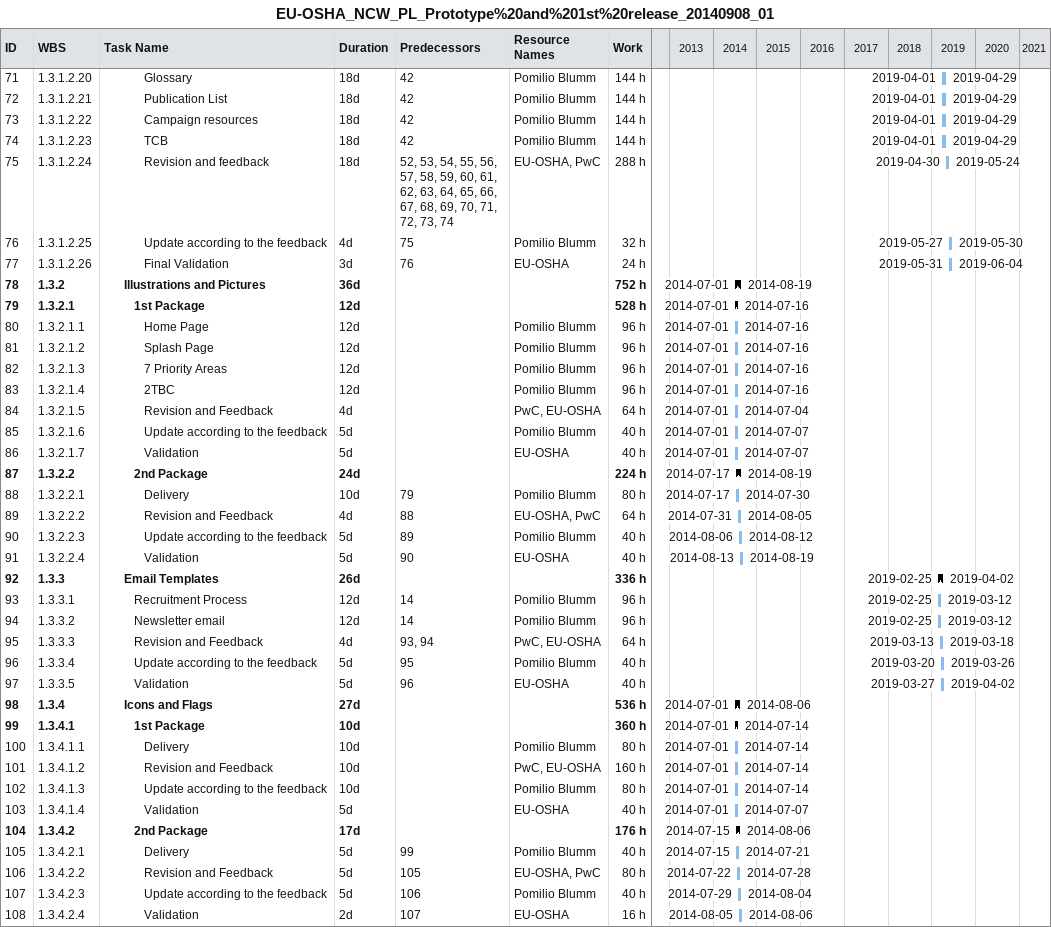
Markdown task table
EU-OSHA_NCW_PL_Prototype%20and%201st%20release_20140908_01

| ID | WBS | Task | Duration | Start | Finish | Predecessors | Resources | Work (h) |
|---|---|---|---|---|---|---|---|---|
| 71 | 1.3.1.2.20 | Glossary | 18d | 2019-04-01 | 2019-04-29 | 42 | Pomilio Blumm | 144 |
| 72 | 1.3.1.2.21 | Publication List | 18d | 2019-04-01 | 2019-04-29 | 42 | Pomilio Blumm | 144 |
| 73 | 1.3.1.2.22 | Campaign resources | 18d | 2019-04-01 | 2019-04-29 | 42 | Pomilio Blumm | 144 |
| 74 | 1.3.1.2.23 | TCB | 18d | 2019-04-01 | 2019-04-29 | 42 | Pomilio Blumm | 144 |
| 75 | 1.3.1.2.24 | Revision and feedback | 18d | 2019-04-30 | 2019-05-24 | 52, 53, 54, 55, 56, 57, 58, 59, 60, 61, 62, 63, 64, 65, 66, 67, 68, 69, 70, 71, 72, 73, 74 | EU-OSHA, PwC | 288 |
| 76 | 1.3.1.2.25 | Update according to the feedback | 4d | 2019-05-27 | 2019-05-30 | 75 | Pomilio Blumm | 32 |
| 77 | 1.3.1.2.26 | Final Validation | 3d | 2019-05-31 | 2019-06-04 | 76 | EU-OSHA | 24 |
| 78 | 1.3.2 | **Illustrations and Pictures** | 36d | 2014-07-01 | 2014-08-19 |  |  | 752 |
| 79 | 1.3.2.1 | **1st Package** | 12d | 2014-07-01 | 2014-07-16 |  |  | 528 |
| 80 | 1.3.2.1.1 | Home Page | 12d | 2014-07-01 | 2014-07-16 |  | Pomilio Blumm | 96 |
| 81 | 1.3.2.1.2 | Splash Page | 12d | 2014-07-01 | 2014-07-16 |  | Pomilio Blumm | 96 |
| 82 | 1.3.2.1.3 | 7 Priority Areas | 12d | 2014-07-01 | 2014-07-16 |  | Pomilio Blumm | 96 |
| 83 | 1.3.2.1.4 | 2TBC | 12d | 2014-07-01 | 2014-07-16 |  | Pomilio Blumm | 96 |
| 84 | 1.3.2.1.5 | Revision and Feedback | 4d | 2014-07-01 | 2014-07-04 |  | PwC, EU-OSHA | 64 |
| 85 | 1.3.2.1.6 | Update according to the feedback | 5d | 2014-07-01 | 2014-07-07 |  | Pomilio Blumm | 40 |
| 86 | 1.3.2.1.7 | Validation | 5d | 2014-07-01 | 2014-07-07 |  | EU-OSHA | 40 |
| 87 | 1.3.2.2 | **2nd Package** | 24d | 2014-07-17 | 2014-08-19 |  |  | 224 |
| 88 | 1.3.2.2.1 | Delivery | 10d | 2014-07-17 | 2014-07-30 | 79 | Pomilio Blumm | 80 |
| 89 | 1.3.2.2.2 | Revision and Feedback | 4d | 2014-07-31 | 2014-08-05 | 88 | EU-OSHA, PwC | 64 |
| 90 | 1.3.2.2.3 | Update according to the feedback | 5d | 2014-08-06 | 2014-08-12 | 89 | Pomilio Blumm | 40 |
| 91 | 1.3.2.2.4 | Validation | 5d | 2014-08-13 | 2014-08-19 | 90 | EU-OSHA | 40 |
| 92 | 1.3.3 | **Email Templates** | 26d | 2019-02-25 | 2019-04-02 |  |  | 336 |
| 93 | 1.3.3.1 | Recruitment Process | 12d | 2019-02-25 | 2019-03-12 | 14 | Pomilio Blumm | 96 |
| 94 | 1.3.3.2 | Newsletter email | 12d | 2019-02-25 | 2019-03-12 | 14 | Pomilio Blumm | 96 |
| 95 | 1.3.3.3 | Revision and Feedback | 4d | 2019-03-13 | 2019-03-18 | 93, 94 | PwC, EU-OSHA | 64 |
| 96 | 1.3.3.4 | Update according to the feedback | 5d | 2019-03-20 | 2019-03-26 | 95 | Pomilio Blumm | 40 |
| 97 | 1.3.3.5 | Validation | 5d | 2019-03-27 | 2019-04-02 | 96 | EU-OSHA | 40 |
| 98 | 1.3.4 | **Icons and Flags** | 27d | 2014-07-01 | 2014-08-06 |  |  | 536 |
| 99 | 1.3.4.1 | **1st Package** | 10d | 2014-07-01 | 2014-07-14 |  |  | 360 |
| 100 | 1.3.4.1.1 | Delivery | 10d | 2014-07-01 | 2014-07-14 |  | Pomilio Blumm | 80 |
| 101 | 1.3.4.1.2 | Revision and Feedback | 10d | 2014-07-01 | 2014-07-14 |  | PwC, EU-OSHA | 160 |
| 102 | 1.3.4.1.3 | Update according to the feedback | 10d | 2014-07-01 | 2014-07-14 |  | Pomilio Blumm | 80 |
| 103 | 1.3.4.1.4 | Validation | 5d | 2014-07-01 | 2014-07-07 |  | EU-OSHA | 40 |
| 104 | 1.3.4.2 | **2nd Package** | 17d | 2014-07-15 | 2014-08-06 |  |  | 176 |
| 105 | 1.3.4.2.1 | Delivery | 5d | 2014-07-15 | 2014-07-21 | 99 | Pomilio Blumm | 40 |
| 106 | 1.3.4.2.2 | Revision and Feedback | 5d | 2014-07-22 | 2014-07-28 | 105 | EU-OSHA, PwC | 80 |
| 107 | 1.3.4.2.3 | Update according to the feedback | 5d | 2014-07-29 | 2014-08-04 | 106 | Pomilio Blumm | 40 |
| 108 | 1.3.4.2.4 | Validation | 2d | 2014-08-05 | 2014-08-06 | 107 | EU-OSHA | 16 |
